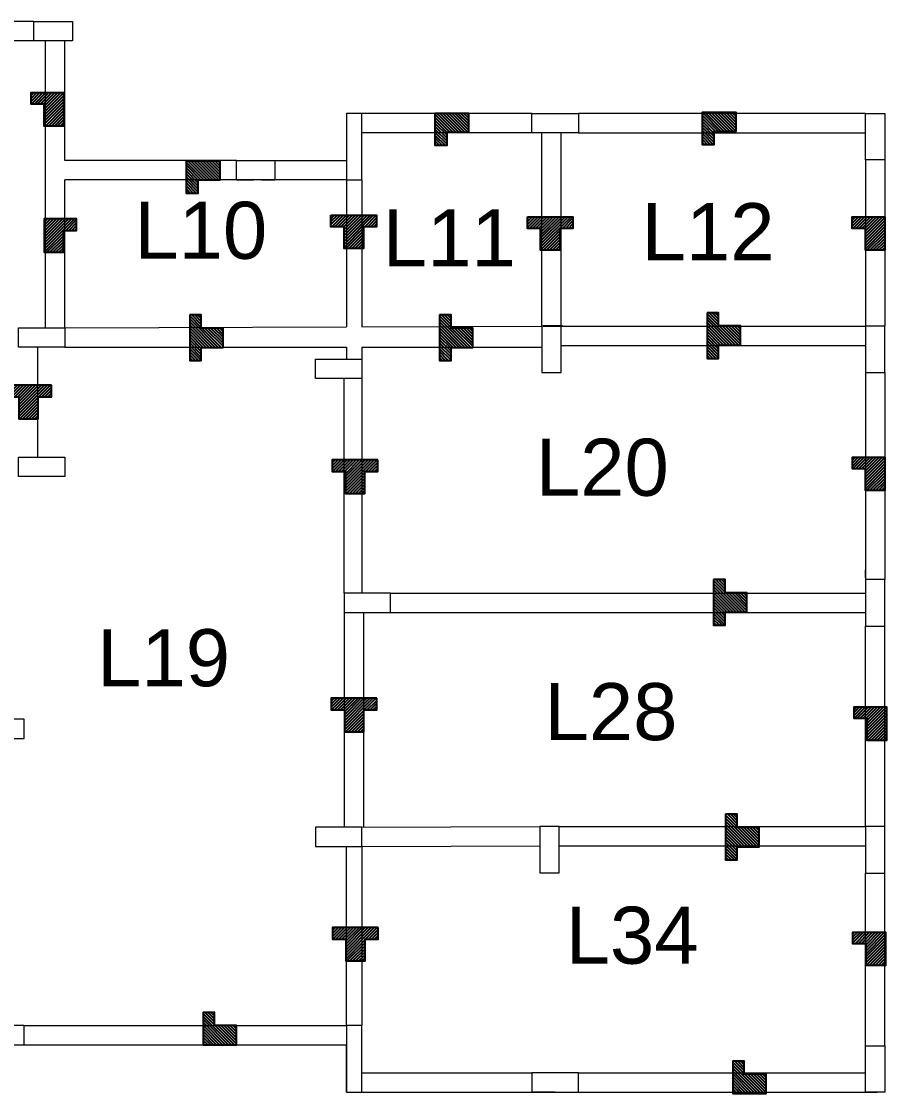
# Model space of a CAD drawing. Header units: millimetres. Extents: x 2878 to 6301, y 540 to 1980.
# Drawn here: x 2943.89 to 2955.08, y 726.71 to 740.57 of the extents above; entities that cross this region are included whole.
import ezdxf

# ---------------------------------------------------------------- set-up
doc = ezdxf.new("R2010")
doc.units = ezdxf.units.MM
doc.header["$LTSCALE"] = 4
for name, color, linetype, lineweight in [('ALVENARIA', 4, 'Continuous', 20), ('COTAS', 35, 'Continuous', 5), ('PILAR', 1, 'Continuous', 5)]:
    doc.layers.add(name, color=color, linetype=linetype, lineweight=lineweight)
doc.layers.add('ARM.CORTE', color=3, linetype='Continuous')
doc.styles.get("Standard").update_dxf_attribs({"font": 'arial.ttf'})

# ---------------------------------------------------------------- blocks, each defined once
blk = doc.blocks.new('PILAR')
at = {"layer": 'PILAR', "ltscale": 0.01}
blk.add_lwpolyline([(-0.15, 0), (0.1, 0), (0.1, -0.6), (-0.15, -0.6)], close=True, dxfattribs=at)

msp = doc.modelspace()

# ---------------------------------------------------------------- hatches: boundary and pattern name
at = {"layer": 'ARM.CORTE'}
h = msp.add_hatch(dxfattribs=at)
h.set_pattern_fill('ANSI31', color=256, scale=0.0086)
h.set_pattern_definition([(45, (14.170692, 3.14105), (-0.01930755066, 0.01930755066), [])])
h.paths.add_polyline_path([(2944.439, 739.651), (2944.439, 739.219), (2944.189, 739.219), (2944.189, 739.501), (2944.019, 739.501), (2944.019, 739.651)])
h = msp.add_hatch(dxfattribs=at)
h.set_pattern_fill('ANSI31', color=256, scale=0.0086, angle=-90)
h.set_pattern_definition([(315, (2212.737567, 3645.387616), (0.01930755066, 0.01930755066), [])])
h.paths.add_polyline_path([(2949.244, 739.387), (2949.676, 739.387), (2949.676, 739.137), (2949.394, 739.137), (2949.394, 738.967), (2949.244, 738.967)])
h = msp.add_hatch(dxfattribs=at)
h.set_pattern_fill('ANSI31', color=256, scale=0.0086, angle=-90)
h.set_pattern_definition([(315, (2217.055234, 3645.397576), (0.01930755066, 0.01930755066), [])])
h.paths.add_polyline_path([(2952.699, 739.397), (2953.131, 739.397), (2953.131, 739.147), (2952.849, 739.147), (2952.849, 738.977), (2952.699, 738.977)])
h = msp.add_hatch(dxfattribs=at)
h.set_pattern_fill('ANSI31', color=256, scale=0.0086, angle=-90)
h.set_pattern_definition([(315, (2209.520307, 3644.768564), (0.01930755066, 0.01930755066), [])])
h.paths.add_polyline_path([(2946.027, 738.768), (2946.459, 738.768), (2946.459, 738.518), (2946.177, 738.518), (2946.177, 738.348), (2946.027, 738.348)])
h = msp.add_hatch(dxfattribs=at)
h.set_pattern_fill('ANSI31', color=256, scale=0.0086)
h.set_pattern_definition([(45, (14.4222, 1.509178), (-0.01930755066, 0.01930755066), [])])
h.paths.add_polyline_path([(2944.188, 738.019), (2944.188, 737.587), (2944.438, 737.587), (2944.438, 737.869), (2944.608, 737.869), (2944.608, 738.019)])
h = msp.add_hatch(dxfattribs=at)
h.set_pattern_fill('ANSI31', color=256, scale=0.0086)
h.set_pattern_definition([(45, (10.294127, 1.55762), (-0.01930755066, 0.01930755066), [])])
h.paths.add_polyline_path([(2947.896, 738.068), (2947.896, 737.918), (2948.066, 737.918), (2948.066, 737.636), (2948.316, 737.636), (2948.316, 737.918), (2948.486, 737.918), (2948.486, 738.068)])
h = msp.add_hatch(dxfattribs=at)
h.set_pattern_fill('ANSI31', color=256, scale=0.0086)
h.set_pattern_definition([(45, (7.75345, 1.536114), (-0.01930755066, 0.01930755066), [])])
h.paths.add_polyline_path([(2950.436, 738.046), (2950.436, 737.896), (2950.606, 737.896), (2950.606, 737.614), (2950.856, 737.614), (2950.856, 737.896), (2951.026, 737.896), (2951.026, 738.046)])
h = msp.add_hatch(dxfattribs=at)
h.set_pattern_fill('ANSI31', color=256, scale=0.0086)
h.set_pattern_definition([(45, (3.554066, 1.534873), (-0.01930755066, 0.01930755066), [])])
h.paths.add_polyline_path([(2955.056, 738.045), (2955.056, 737.613), (2954.806, 737.613), (2954.806, 737.895), (2954.636, 737.895), (2954.636, 738.045)])
h = msp.add_hatch(dxfattribs=at)
h.set_pattern_fill('ANSI31', color=256, scale=0.0086, angle=90)
h.set_pattern_definition([(135, (3682.57983, -2169.643033), (-0.01930755066, -0.01930755066), [])])
h.paths.add_polyline_path([(2946.07, 736.188), (2946.22, 736.188), (2946.22, 736.358), (2946.502, 736.358), (2946.502, 736.608), (2946.22, 736.608), (2946.22, 736.778), (2946.07, 736.778)])
h = msp.add_hatch(dxfattribs=at)
h.set_pattern_fill('ANSI31', color=256, scale=0.0086, angle=90)
h.set_pattern_definition([(135, (3685.809526, -2169.64314), (-0.01930755066, -0.01930755066), [])])
h.paths.add_polyline_path([(2949.299, 736.188), (2949.449, 736.188), (2949.449, 736.358), (2949.732, 736.358), (2949.732, 736.608), (2949.449, 736.608), (2949.449, 736.778), (2949.299, 736.778)])
h = msp.add_hatch(dxfattribs=at)
h.set_pattern_fill('ANSI31', color=256, scale=0.0086, angle=90)
h.set_pattern_definition([(135, (3689.269112, -2169.615253), (-0.01930755066, -0.01930755066), [])])
h.paths.add_polyline_path([(2952.759, 736.216), (2952.909, 736.216), (2952.909, 736.386), (2953.191, 736.386), (2953.191, 736.636), (2952.909, 736.636), (2952.909, 736.806), (2952.759, 736.806)])
h = msp.add_hatch(dxfattribs=at)
h.set_pattern_fill('ANSI31', color=256, scale=0.0086)
h.set_pattern_definition([(45, (37.860928, -0.64198), (-0.01930755066, 0.01930755066), [])])
h.paths.add_polyline_path([(2943.692, 735.868), (2943.692, 735.718), (2943.862, 735.718), (2943.862, 735.436), (2944.112, 735.436), (2944.112, 735.718), (2944.282, 735.718), (2944.282, 735.868)])
h = msp.add_hatch(dxfattribs=at)
h.set_pattern_fill('ANSI31', color=256, scale=0.0086)
h.set_pattern_definition([(45, (3.550817, -1.57223), (-0.01930755066, 0.01930755066), [])])
h.paths.add_polyline_path([(2955.059, 734.938), (2955.059, 734.506), (2954.809, 734.506), (2954.809, 734.788), (2954.639, 734.788), (2954.639, 734.938)])
h = msp.add_hatch(dxfattribs=at)
h.set_pattern_fill('ANSI31', color=256, scale=0.0086)
h.set_pattern_definition([(45, (42.083433, -1.608657), (-0.01930755066, 0.01930755066), [])])
h.paths.add_polyline_path([(2947.914, 734.902), (2947.914, 734.752), (2948.084, 734.752), (2948.084, 734.469), (2948.334, 734.469), (2948.334, 734.752), (2948.504, 734.752), (2948.504, 734.902)])
h = msp.add_hatch(dxfattribs=at)
h.set_pattern_fill('ANSI31', color=256, scale=0.0086, angle=90)
h.set_pattern_definition([(135, (3689.353044, -2173.064706), (-0.01930755066, -0.01930755066), [])])
h.paths.add_polyline_path([(2952.843, 732.766), (2952.993, 732.766), (2952.993, 732.936), (2953.275, 732.936), (2953.275, 733.186), (2952.993, 733.186), (2952.993, 733.356), (2952.843, 733.356)])
h = msp.add_hatch(dxfattribs=at)
h.set_pattern_fill('ANSI31', color=256, scale=0.0086)
h.set_pattern_definition([(45, (42.06908, -4.68858), (-0.01930755066, 0.01930755066), [])])
h.paths.add_polyline_path([(2947.9, 731.822), (2947.9, 731.672), (2948.07, 731.672), (2948.07, 731.389), (2948.32, 731.389), (2948.32, 731.672), (2948.49, 731.672), (2948.49, 731.822)])
h = msp.add_hatch(dxfattribs=at)
h.set_pattern_fill('ANSI31', color=256, scale=0.0086)
h.set_pattern_definition([(45, (3.529397, -4.80013), (-0.01930755066, 0.01930755066), [])])
h.paths.add_polyline_path([(2955.08, 731.71), (2955.08, 731.278), (2954.83, 731.278), (2954.83, 731.56), (2954.66, 731.56), (2954.66, 731.71)])
h = msp.add_hatch(dxfattribs=at)
h.set_pattern_fill('ANSI31', color=256, scale=0.0086, angle=90)
h.set_pattern_definition([(135, (3689.510538, -2176.099379), (-0.01930755066, -0.01930755066), [])])
h.paths.add_polyline_path([(2953, 729.732), (2953.15, 729.732), (2953.15, 729.902), (2953.433, 729.902), (2953.433, 730.152), (2953.15, 730.152), (2953.15, 730.322), (2953, 730.322)])
h = msp.add_hatch(dxfattribs=at)
h.set_pattern_fill('ANSI31', color=256, scale=0.0086)
h.set_pattern_definition([(45, (42.087057, -7.651916), (-0.01930755066, 0.01930755066), [])])
h.paths.add_polyline_path([(2947.918, 728.858), (2947.918, 728.708), (2948.088, 728.708), (2948.088, 728.426), (2948.338, 728.426), (2948.338, 728.708), (2948.508, 728.708), (2948.508, 728.858)])
h = msp.add_hatch(dxfattribs=at)
h.set_pattern_fill('ANSI31', color=256, scale=0.0086)
h.set_pattern_definition([(45, (3.54351, -7.71237), (-0.01930755066, 0.01930755066), [])])
h.paths.add_polyline_path([(2955.066, 728.798), (2955.066, 728.366), (2954.816, 728.366), (2954.816, 728.648), (2954.646, 728.648), (2954.646, 728.798)])
h = msp.add_hatch(dxfattribs=at)
h.set_pattern_fill('ANSI31', color=256, scale=0.0086, angle=90)
h.set_pattern_definition([(135, (3682.75275, -2178.658952), (-0.01930755066, -0.01930755066), [])])
h.paths.add_polyline_path([(2946.243, 727.342), (2946.675, 727.342), (2946.675, 727.592), (2946.393, 727.592), (2946.393, 727.762), (2946.243, 727.762)])
h = msp.add_hatch(dxfattribs=at)
h.set_pattern_fill('ANSI31', color=256, scale=0.0086, angle=90)
h.set_pattern_definition([(135, (3689.600936, -2179.288538), (-0.01930755066, -0.01930755066), [])])
h.paths.add_polyline_path([(2953.091, 726.712), (2953.523, 726.712), (2953.523, 726.962), (2953.241, 726.962), (2953.241, 727.132), (2953.091, 727.132)])

# ---------------------------------------------------------------- linework, layer by layer
at = {"layer": 'ALVENARIA'}
for p, q in [((2944.056, 740.571), (2940.666, 740.571)), ((2944.056, 740.321), (2940.666, 740.321)), ((2944.206, 736.611), (2944.206, 740.321)), ((2944.456, 738.772), (2944.456, 740.321)), ((2948.096, 739.382), (2948.097, 738.672)), ((2950.496, 739.382), (2948.296, 739.382)), ((2950.796, 739.382), (2950.796, 739.382)), ((2954.806, 739.382), (2951.096, 739.382)), ((2950.496, 739.132), (2948.296, 739.132)), ((2950.696, 739.132), (2950.496, 739.132)), ((2950.622, 736.632), (2950.622, 739.132)), ((2950.872, 736.632), (2950.872, 739.132)), ((2951.096, 739.132), (2954.806, 739.132)), ((2946.677, 738.772), (2944.456, 738.772)), ((2946.677, 738.772), (2947.171, 738.772)), ((2947.171, 738.772), (2948.096, 738.772)), ((2954.806, 738.782), (2954.807, 736.632)), ((2955.056, 738.782), (2955.057, 736.632)), ((2944.456, 736.611), (2944.456, 738.522)), ((2946.677, 738.522), (2944.456, 738.522)), ((2946.677, 738.522), (2946.897, 738.522)), ((2946.997, 738.522), (2947.171, 738.522)), ((2948.096, 738.522), (2947.171, 738.522)), ((2948.096, 738.522), (2948.096, 736.623)), ((2948.296, 738.522), (2948.296, 736.624)), ((2944.456, 736.611), (2948.096, 736.623)), ((2948.296, 736.624), (2950.622, 736.632)), ((2950.872, 736.632), (2954.807, 736.632)), ((2944.456, 736.461), (2944.456, 736.461)), ((2944.106, 734.937), (2944.106, 736.361)), ((2944.457, 736.361), (2948.096, 736.361)), ((2948.096, 736.361), (2948.096, 736.207)), ((2948.296, 736.361), (2950.622, 736.361)), ((2948.296, 736.361), (2948.296, 736.207)), ((2950.872, 736.382), (2954.807, 736.382)), ((2954.807, 736.032), (2954.807, 733.356)), ((2955.057, 736.032), (2955.057, 733.356)), ((2948.068, 733.181), (2948.068, 735.957)), ((2948.297, 735.957), (2948.297, 733.181)), ((2948.668, 733.181), (2954.807, 733.181)), ((2948.068, 732.931), (2948.068, 730.156)), ((2948.318, 732.931), (2948.318, 730.156)), ((2948.668, 732.931), (2954.807, 732.931)), ((2954.807, 730.163), (2954.807, 732.756)), ((2955.057, 730.163), (2955.057, 732.756)), ((2948.297, 730.156), (2950.599, 730.165)), ((2950.849, 730.165), (2954.807, 730.163)), ((2948.097, 727.591), (2948.097, 729.906)), ((2948.297, 729.906), (2948.297, 727.591)), ((2948.298, 729.906), (2950.6, 729.915)), ((2950.849, 729.915), (2954.806, 729.913)), ((2954.806, 727.331), (2954.807, 729.563)), ((2955.056, 727.331), (2955.057, 729.563)), ((2943.931, 727.591), (2948.097, 727.591)), ((2943.931, 727.341), (2948.096, 727.341)), ((2948.097, 726.731), (2948.096, 727.341)), ((2948.297, 726.981), (2950.496, 726.981)), ((2950.696, 726.981), (2950.496, 726.981)), ((2951.096, 726.981), (2954.81, 726.981)), ((2948.297, 726.731), (2950.496, 726.731)), ((2950.796, 726.731), (2950.496, 726.731)), ((2951.096, 726.731), (2954.806, 726.731))]:
    msp.add_line(p, q, dxfattribs=at)
at = {"layer": 'ALVENARIA', "ltscale": 200}
msp.add_line((2954.806, 739.382), (2954.806, 739.382), dxfattribs=at)
at = {"layer": 'ALVENARIA', "ltscale": 0.03}
for p, q in [((2954.807, 733.381), (2954.807, 733.481)), ((2954.806, 726.731), (2954.957, 726.731))]:
    msp.add_line(p, q, dxfattribs=at)
at = {"layer": 'ARM.CORTE'}
msp.add_line((2950.889, 736.632), (2950.639, 736.632), dxfattribs=at)
for points in [[(2944.439, 739.501), (2944.439, 739.219), (2944.189, 739.219), (2944.189, 739.501), (2944.019, 739.501), (2944.019, 739.651), (2944.439, 739.651)], [(2949.394, 739.387), (2949.676, 739.387), (2949.676, 739.137), (2949.394, 739.137), (2949.394, 738.967), (2949.244, 738.967), (2949.244, 739.387)], [(2952.849, 739.397), (2953.131, 739.397), (2953.131, 739.147), (2952.849, 739.147), (2952.849, 738.977), (2952.699, 738.977), (2952.699, 739.397)], [(2946.177, 738.768), (2946.459, 738.768), (2946.459, 738.518), (2946.177, 738.518), (2946.177, 738.348), (2946.027, 738.348), (2946.027, 738.768)], [(2944.188, 737.869), (2944.188, 737.587), (2944.438, 737.587), (2944.438, 737.869), (2944.608, 737.869), (2944.608, 738.019), (2944.188, 738.019)], [(2947.896, 738.068), (2948.486, 738.068), (2948.486, 737.918), (2948.316, 737.918), (2948.316, 737.636), (2948.066, 737.636), (2948.066, 737.918), (2947.896, 737.918)], [(2950.436, 738.046), (2951.026, 738.046), (2951.026, 737.896), (2950.856, 737.896), (2950.856, 737.614), (2950.606, 737.614), (2950.606, 737.896), (2950.436, 737.896)], [(2955.056, 737.895), (2955.056, 737.613), (2954.806, 737.613), (2954.806, 737.895), (2954.636, 737.895), (2954.636, 738.045), (2955.056, 738.045)], [(2946.07, 736.778), (2946.07, 736.188), (2946.22, 736.188), (2946.22, 736.358), (2946.502, 736.358), (2946.502, 736.608), (2946.22, 736.608), (2946.22, 736.778)], [(2949.299, 736.778), (2949.299, 736.188), (2949.449, 736.188), (2949.449, 736.358), (2949.732, 736.358), (2949.732, 736.608), (2949.449, 736.608), (2949.449, 736.778)], [(2952.759, 736.806), (2952.759, 736.216), (2952.909, 736.216), (2952.909, 736.386), (2953.191, 736.386), (2953.191, 736.636), (2952.909, 736.636), (2952.909, 736.806)], [(2944.282, 735.868), (2943.692, 735.868), (2943.692, 735.718), (2943.862, 735.718), (2943.862, 735.436), (2944.112, 735.436), (2944.112, 735.718), (2944.282, 735.718)], [(2955.059, 734.788), (2955.059, 734.506), (2954.809, 734.506), (2954.809, 734.788), (2954.639, 734.788), (2954.639, 734.938), (2955.059, 734.938)], [(2948.504, 734.902), (2947.914, 734.902), (2947.914, 734.752), (2948.084, 734.752), (2948.084, 734.469), (2948.334, 734.469), (2948.334, 734.752), (2948.504, 734.752)], [(2952.843, 733.356), (2952.843, 732.766), (2952.993, 732.766), (2952.993, 732.936), (2953.275, 732.936), (2953.275, 733.186), (2952.993, 733.186), (2952.993, 733.356)], [(2948.49, 731.822), (2947.9, 731.822), (2947.9, 731.672), (2948.07, 731.672), (2948.07, 731.389), (2948.32, 731.389), (2948.32, 731.672), (2948.49, 731.672)], [(2955.08, 731.56), (2955.08, 731.278), (2954.83, 731.278), (2954.83, 731.56), (2954.66, 731.56), (2954.66, 731.71), (2955.08, 731.71)], [(2953, 730.322), (2953, 729.732), (2953.15, 729.732), (2953.15, 729.902), (2953.433, 729.902), (2953.433, 730.152), (2953.15, 730.152), (2953.15, 730.322)], [(2948.508, 728.858), (2947.918, 728.858), (2947.918, 728.708), (2948.088, 728.708), (2948.088, 728.426), (2948.338, 728.426), (2948.338, 728.708), (2948.508, 728.708)], [(2955.066, 728.648), (2955.066, 728.366), (2954.816, 728.366), (2954.816, 728.648), (2954.646, 728.648), (2954.646, 728.798), (2955.066, 728.798)], [(2946.393, 727.342), (2946.675, 727.342), (2946.675, 727.592), (2946.393, 727.592), (2946.393, 727.762), (2946.243, 727.762), (2946.243, 727.342)], [(2953.241, 726.712), (2953.523, 726.712), (2953.523, 726.962), (2953.241, 726.962), (2953.241, 727.132), (2953.091, 727.132), (2953.091, 726.712)]]:
    msp.add_lwpolyline(points, close=True, dxfattribs=at)
at = {"layer": 'PILAR', "color": 1, "ltscale": 0.01}
for points in [[(2944.056, 740.321), (2944.056, 740.571), (2944.556, 740.571), (2944.556, 740.321)], [(2948.296, 739.382), (2948.096, 739.382), (2948.096, 738.522), (2948.296, 738.522)], [(2948.297, 727.591), (2948.097, 727.591), (2948.097, 726.731), (2948.297, 726.731)]]:
    msp.add_lwpolyline(points, close=True, dxfattribs=at)
at = {"layer": 'PILAR', "ltscale": 0.01}
msp.add_lwpolyline([(2946.677, 738.522), (2946.677, 738.772), (2947.171, 738.772), (2947.171, 738.522)], close=True, dxfattribs=at)

# ---------------------------------------------------------------- block references
at = {"layer": 'COTAS'}
for p, rotation in [((2951.096, 739.232), 270), ((2954.906, 738.782), 180), ((2944.457, 736.461), 270), ((2947.697, 736.107), 89.99999999999997), ((2944.456, 734.787), 270), ((2954.906, 726.731), 180)]:
    msp.add_blockref('PILAR', p, dxfattribs=dict(at, rotation=rotation))
at = {"layer": 'COTAS', "xscale": -1}
for p, rotation in [((2950.772, 736.032), 180), ((2954.957, 736.032), 180), ((2954.957, 732.756), 180), ((2948.668, 733.081), 270.0000000000001), ((2943.331, 731.401), 90), ((2947.697, 730.006), 90.00000000000007), ((2950.749, 729.565), 180), ((2954.957, 729.563), 180), ((2943.331, 727.441), 90), ((2951.096, 726.881), 270)]:
    msp.add_blockref('PILAR', p, dxfattribs=dict(at, rotation=rotation))

# ---------------------------------------------------------------- texts
at = {"layer": 'COTAS', "char_height": 0.7375, "attachment_point": 1}
for s, insert in [('L10', (2945.354, 738.24)), ('L11', (2948.567, 738.143)), ('L12', (2951.913, 738.222)), ('L20', (2950.546, 735.177)), ('L19', (2944.873, 732.715)), ('L28', (2950.658, 732.018)), ('L34', (2950.931, 729.128))]:
    msp.add_mtext_dynamic_manual_height_columns(s, width=2.5, gutter_width=12.5, heights=[1.872], dxfattribs=dict(at, insert=insert))

doc.saveas('drawing.dxf')
